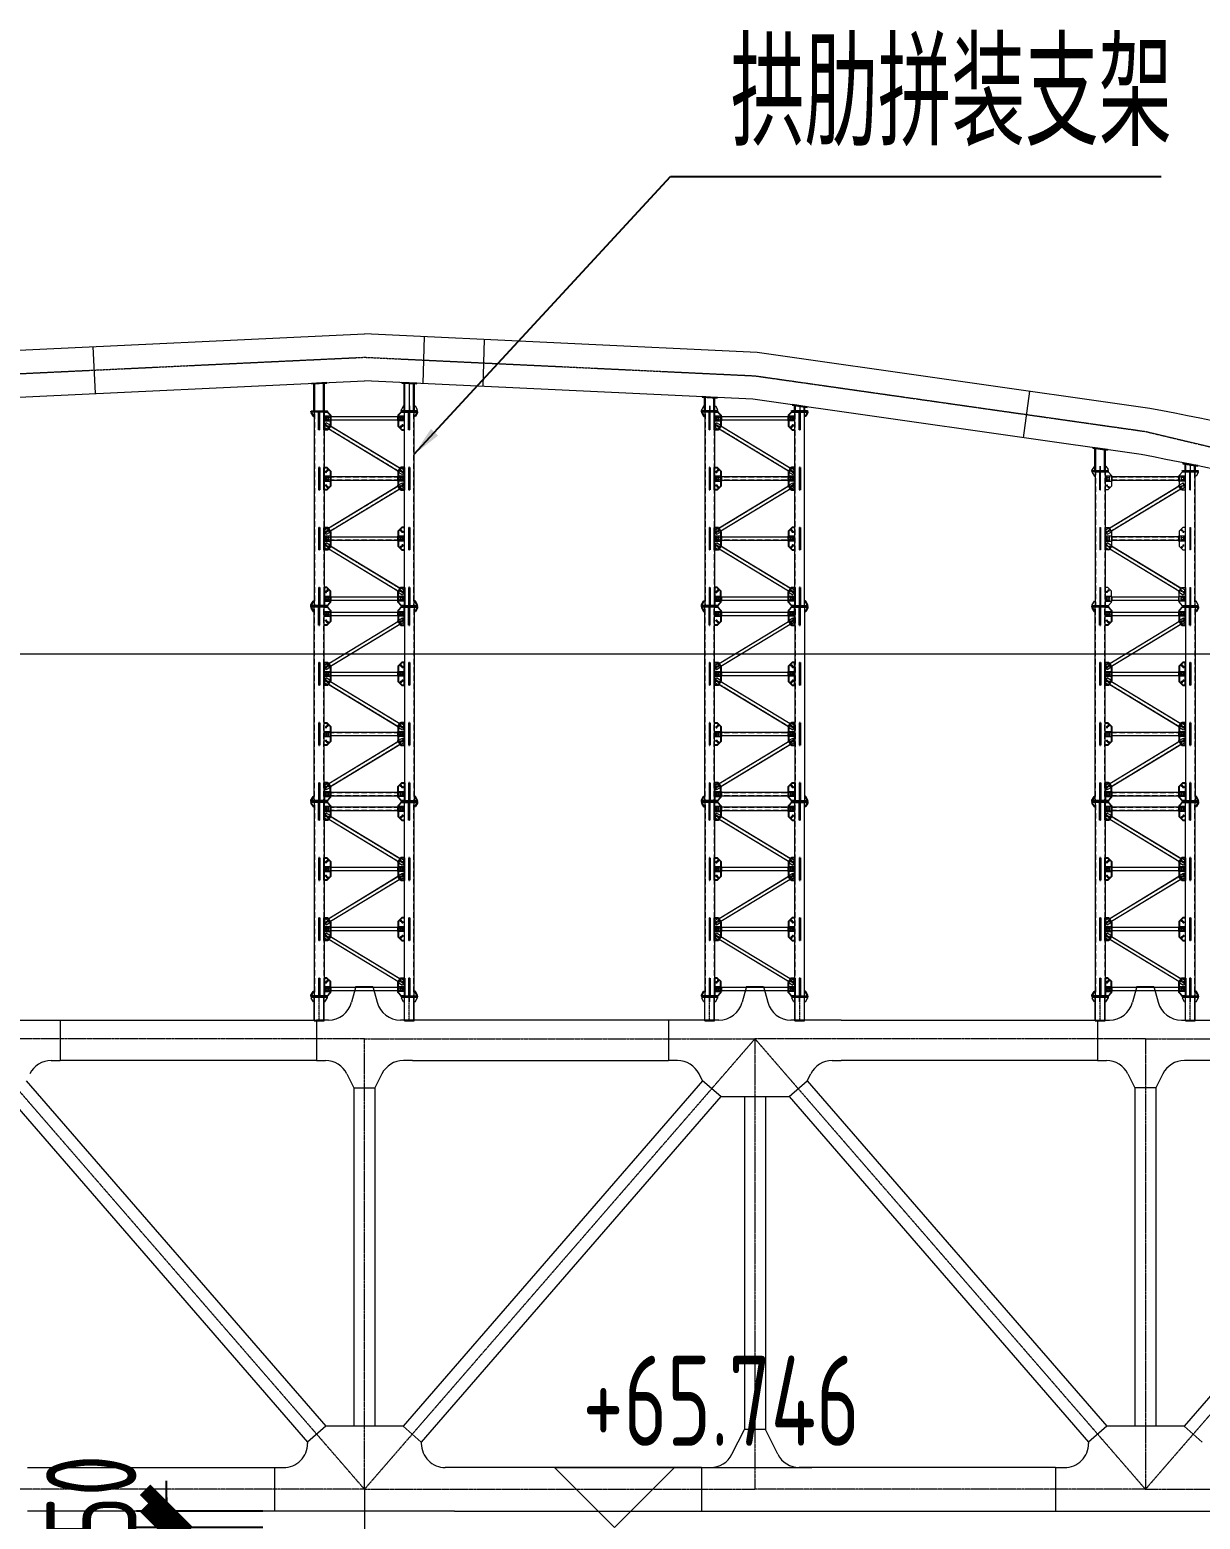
# Model space of a CAD drawing. Extents: x -2876908 to 633791, y -1383861 to 872234.
# Drawn here: x -1024961 to -985996, y 748897 to 798488 of the extents above; entities that cross this region are included whole.
import ezdxf
from ezdxf.enums import TextEntityAlignment as Align

# ---------------------------------------------------------------- set-up
doc = ezdxf.new("R2010")
doc.units = 0
doc.header["$LTSCALE"] = 5
doc.header["$MEASUREMENT"] = 0
for name, pattern in [('ACAD_ISO10W100', [18, 12, -3, 0, -3]), ('CENTER', [2, 1.25, -0.25, 0.25, -0.25]), ('DASHED', [0.75, 0.5, -0.25])]:
    doc.linetypes.add(name, pattern=pattern)
doc.layers.get('0').update_dxf_attribs({"linetype": 'CONTINUOUS', "lineweight": 25})
doc.layers.get('DEFPOINTS').update_dxf_attribs({"color": 35, "linetype": 'CONTINUOUS', "lineweight": 13})
for name, color, linetype, lineweight in [('2细实线', 5, 'CONTINUOUS', 18), ('3中心线', 6, 'CENTER', 18), ('5标注', 3, 'CONTINUOUS', 15), ('6文本', 7, 'CONTINUOUS', 15), ('7边界线', 8, 'CONTINUOUS', 15), ('DIM', 3, 'CONTINUOUS', 0), ('STGJ_BOLT_THIN', 9, 'CONTINUOUS', 0), ('STXT_XG_END_THIN', 2, 'CONTINUOUS', 0), ('STXT_XG_THIN', 2, 'CONTINUOUS', 0), ('STXT_XG_TNDSH', 6, 'DASHED', 0)]:
    doc.layers.add(name, color=color, linetype=linetype, lineweight=lineweight)
doc.layers.add('M_Prof', color=2, linetype='CONTINUOUS')
doc.layers.add('M_Profx', color=2, linetype='CONTINUOUS')
doc.styles.add('TSSD_Dimension', font='tssdeng.shx', dxfattribs={"width": 0.7, "bigfont": 'hztxt.shx'})
doc.styles.add('TSSD_NORM', font='tssdeng.shx', dxfattribs={"width": 0.7, "bigfont": 'hztxt.shx'})
doc.dimstyles.new('TSSD_100_100', dxfattribs={"dimtxt": 300, "dimasz": 100, "dimexe": 100, "dimexo": 250, "dimgap": 100, "dimtad": 1, "dimdec": 0, "dimzin": 0, "dimdsep": 46, "dimtxsty": 'TSSD_Dimension', "dimblk": 'ARCHTICK', "dimblk1": 'ARCHTICK', "dimblk2": 'ARCHTICK', "dimcen": 0, "dimdle": 100, "dimclrt": 7, "dimadec": 0, "dimazin": 0, "dimtfac": 1, "dimtdec": 0, "dimtix": 1, "dimtmove": 2, "dimatfit": 3, "dimfxl": 1, "dimtolj": 1, "dimtzin": 0, "dimarcsym": 0})

# ---------------------------------------------------------------- blocks, each defined once
blk = doc.blocks.new('f234w2')
at = {"layer": '3中心线'}
for p, q in [((-352296, 1526), (-339296, -13474)), ((-339296, 1526), (-352296, 1526)), ((-339296, -13474), (-339296, 1526)), ((-326296, 1526), (-339296, -13474)), ((-339296, 1526), (-326296, 1526)), ((-326296, 1526), (-313296, -13474)), ((-313296, 1526), (-326296, 1526)), ((-326296, 1526), (-326296, -13474)), ((-300296, 1526), (-313296, -13474)), ((-313296, 1526), (-300296, 1526)), ((-313296, 1526), (-313296, -13474)), ((-339296, -13474), (-352296, -13474)), ((-339296, -13474), (-326296, -13474)), ((-313296, -13474), (-326296, -13474)), ((-313296, -13474), (-300296, -13474))]:
    blk.add_line(p, q, dxfattribs=at)
at = {"layer": '7边界线'}
for p, q in [((-339581, 3265), (-339723, 2741)), ((-339581, 3265), (-339012, 3265)), ((-339012, 3265), (-338870, 2741)), ((-326581, 3265), (-326723, 2741)), ((-326581, 3265), (-326012, 3265)), ((-326012, 3265), (-325870, 2741)), ((-313581, 3265), (-313723, 2741)), ((-313581, 3265), (-313012, 3265)), ((-313012, 3265), (-312870, 2741)), ((-351098, 2150), (-349421, 2150)), ((-349421, 2150), (-349421, 800)), ((-349421, 2150), (-340893, 2150)), ((-340495, 2150), (-340893, 2150)), ((-340893, 2150), (-340893, 800)), ((-337700, 2150), (-338098, 2150)), ((-329172, 2150), (-337700, 2150)), ((-329172, 2150), (-329172, 800)), ((-327495, 2150), (-329172, 2150)), ((-323421, 2150), (-325098, 2150)), ((-323421, 2150), (-314893, 2150)), ((-314893, 2150), (-314495, 2150)), ((-314893, 2150), (-314893, 800)), ((-312098, 2150), (-311700, 2150)), ((-311700, 2150), (-303011, 2150)), ((-349721, 800), (-349421, 800)), ((-340893, 800), (-349421, 800)), ((-340893, 800), (-340593, 800)), ((-337700, 800), (-338000, 800)), ((-337700, 800), (-329172, 800)), ((-328872, 800), (-329172, 800)), ((-323721, 800), (-323421, 800)), ((-314893, 800), (-323421, 800)), ((-314893, 800), (-314593, 800)), ((-311700, 800), (-312000, 800)), ((-303011, 800), (-311700, 800)), ((-350553, 125), (-340585, -11376)), ((-339877, 358), (-339646, -104)), ((-338716, 358), (-338946, -104)), ((-328040, 125), (-338008, -11376)), ((-328040, 125), (-328156, 358)), ((-327435, -399), (-328040, 125)), ((-325158, -399), (-324553, 125)), ((-324553, 125), (-324437, 358)), ((-324553, 125), (-314585, -11376)), ((-313877, 358), (-313646, -104)), ((-312716, 358), (-312946, -104)), ((-301938, 242), (-312008, -11376)), ((-351158, -399), (-341190, -11900)), ((-339646, -100), (-339646, -11376)), ((-339646, -104), (-338946, -104)), ((-338946, -100), (-338946, -11376)), ((-327435, -399), (-337403, -11900)), ((-327435, -399), (-325158, -399)), ((-326646, -399), (-326646, -11481)), ((-325946, -399), (-325946, -11481)), ((-325158, -399), (-315190, -11900)), ((-313646, -104), (-313646, -11376)), ((-312946, -104), (-313646, -104)), ((-312946, -104), (-312946, -11376)), ((-340585, -11376), (-341190, -11900)), ((-338008, -11376), (-340585, -11376)), ((-338008, -11376), (-337403, -11900)), ((-314585, -11376), (-315190, -11900)), ((-312008, -11376), (-314585, -11376)), ((-312008, -11376), (-311403, -11900)), ((-341190, -11900), (-341190, -11950)), ((-337403, -11900), (-337403, -11950)), ((-327060, -12308), (-326646, -11481)), ((-325946, -11481), (-326646, -11481)), ((-325533, -12308), (-325946, -11481)), ((-315190, -11900), (-315190, -11950)), ((-350518, -12750), (-342290, -12750)), ((-342290, -12750), (-341990, -12750)), ((-342290, -12750), (-342290, -14198)), ((-336303, -12750), (-336603, -12750)), ((-328075, -12750), (-336303, -12750)), ((-328075, -12750), (-327775, -12750)), ((-328075, -12750), (-328075, -14198)), ((-324518, -12750), (-324818, -12750)), ((-316290, -12750), (-324518, -12750)), ((-316290, -12750), (-315990, -12750)), ((-316290, -12750), (-316290, -14198)), ((-336303, -14198), (-350518, -14198)), ((-336303, -14198), (-328075, -14198)), ((-328075, -14198), (-316290, -14198)), ((-316290, -14198), (-302075, -14198))]:
    blk.add_line(p, q, dxfattribs=at)
for centre, start, end in [((-340495, 2950), 270, 344.8249), ((-338098, 2950), 195.1751, 270), ((-327495, 2950), 270, 344.8249), ((-325098, 2950), 195.1751, 270), ((-314495, 2950), 270, 344.8249), ((-312098, 2950), 195.1751, 270), ((-349721, 0), 90, 153.4349), ((-340593, 0), 26.5651, 90), ((-338000, 0), 90, 153.4349), ((-328872, 0), 26.5651, 90), ((-323721, 0), 90, 153.4349), ((-314593, 0), 26.5651, 90), ((-312000, 0), 90, 153.4349), ((-341990, -11950), 269.9983, 0), ((-336603, -11950), 180, 270.0017), ((-327775, -11950), 270, 333.4349), ((-324818, -11950), 206.5651, 270), ((-315990, -11950), 269.9983, 0)]:
    blk.add_arc(centre, 800, start, end, dxfattribs=at)
blk = doc.blocks.new('立面图')
at = {"layer": '3中心线'}
blk.add_lwpolyline([(-439581, 934), (-430127, 5872), (-417127, 11428), (-404127, 15749), (-391127, 18835), (-378127, 20687), (-365127, 21305), (-352127, 20687), (-339127, 18835), (-326127, 15749), (-313127, 11428), (-300127, 5872), (-290673, 934)], dxfattribs=at)
at = {"layer": '7边界线', "ltscale": 0.1}
for p, q in [((-378200, 21467), (-365127, 22087)), ((-352054, 21467), (-365127, 22087)), ((-363174, 20429), (-363127, 21992)), ((-361176, 20334), (-361129, 21897)), ((-374163, 21658), (-374089, 20096)), ((-338980, 19604), (-352054, 21467)), ((-378052, 19908), (-365127, 20522)), ((-352201, 19908), (-365127, 20522)), ((-339273, 18066), (-352201, 19908)), ((-342981, 20174), (-343201, 18626))]:
    blk.add_line(p, q, dxfattribs=at)
for centre, radius, start, end in [((-368395, -133281), 155689, 69.08517, 79.10948), ((-368017, -131849), 152646, 69.04906, 79.14596)]:
    blk.add_arc(centre, radius, start, end, dxfattribs=at)
at = {"layer": '5标注'}
blk.add_blockref('f234w2', (-25830, -2913), dxfattribs=at)
blk = doc.blocks.new('孔')
blk.add_circle((22022, 20887), 13.3)
at = {"layer": 'STGJ_BOLT_THIN'}
for p, q in [((21992, 20887), (22052, 20887)), ((22022, 20917), (22022, 20857))]:
    blk.add_line(p, q, dxfattribs=at)
blk = doc.blocks.new('6.5M11')
at = {"color": 5}
for p, q in [((128499, 27955), (128499, 28558)), ((128519, 27955), (128519, 28558)), ((128519, 27955), (128499, 27955)), ((128499, 24701), (128499, 23955)), ((128499, 24701), (128519, 24701)), ((128519, 24701), (128519, 23955)), ((128519, 23955), (128499, 23955))]:
    blk.add_line(p, q, dxfattribs=at)
for p, q in [((128499, 28377), (128519, 28377)), ((128499, 28350), (128519, 28350)), ((128499, 28307), (128519, 28307)), ((128499, 28280), (128519, 28280)), ((128499, 28114), (128519, 28114)), ((128499, 28088), (128519, 28088)), ((128499, 28078), (128519, 28078)), ((128499, 28051), (128519, 28051)), ((128499, 26605), (128519, 26605)), ((128499, 26579), (128519, 26579)), ((128499, 26569), (128519, 26569)), ((128499, 26543), (128519, 26543)), ((128499, 26377), (128519, 26377)), ((128499, 26350), (128519, 26350)), ((128499, 26307), (128519, 26307)), ((128499, 26280), (128519, 26280)), ((128499, 26101), (128519, 26101)), ((128499, 26065), (128519, 26065)), ((128519, 24605), (128499, 24605)), ((128519, 24579), (128499, 24579)), ((128519, 24569), (128499, 24569)), ((128519, 24543), (128499, 24543)), ((128519, 24377), (128499, 24377)), ((128519, 24350), (128499, 24350)), ((128519, 24307), (128499, 24307)), ((128519, 24280), (128499, 24280)), ((128519, 24101), (128499, 24101)), ((128519, 24065), (128499, 24065)), ((128519, 22605), (128499, 22605)), ((128519, 22579), (128499, 22579)), ((128519, 22569), (128499, 22569)), ((128519, 22543), (128499, 22543)), ((128519, 22377), (128499, 22377)), ((128519, 22350), (128499, 22350)), ((128519, 22307), (128499, 22307)), ((128519, 22280), (128499, 22280))]:
    blk.add_line(p, q)
at = {"color": 241}
for p, q in [((128499, 26701), (128499, 25955)), ((128519, 26701), (128499, 26701)), ((128519, 26701), (128519, 25955)), ((128499, 25955), (128519, 25955)), ((128499, 22701), (128499, 22093)), ((128499, 22701), (128519, 22701)), ((128519, 22701), (128519, 22093))]:
    blk.add_line(p, q, dxfattribs=at)
at = {"color": 6}
for points in [[(128247, 28578), (128772, 28578), (128772, 28558), (128247, 28558)], [(128247, 22078), (128772, 22078), (128772, 22098), (128247, 22098)]]:
    blk.add_lwpolyline(points, close=True, dxfattribs=at)
for points in [[(128247, 28558), (128247, 28528), (128317, 28408), (128347, 28408)], [(128247, 28558), (128247, 28528), (128317, 28408), (128347, 28408)], [(128247, 22098), (128247, 22128), (128317, 22248), (128347, 22248)], [(128247, 22098), (128247, 22128), (128317, 22248), (128347, 22248)]]:
    blk.add_lwpolyline(points, dxfattribs=at)
at = {"color": 241}
for points in [[(128672, 28558), (128772, 28558), (128882, 28438), (128882, 28109), (128789, 27955), (128672, 27955), (128672, 28558)], [(128672, 24701), (128789, 24701), (128882, 24548), (128882, 24109), (128789, 23955), (128672, 23955), (128672, 24701)]]:
    blk.add_lwpolyline(points, dxfattribs=at)
at = {"color": 5}
for points in [[(128672, 26701), (128761, 26701), (128882, 26580), (128882, 26077), (128761, 25955), (128672, 25955), (128672, 26701)], [(128672, 22701), (128672, 22098), (128772, 22098), (128882, 22218), (128882, 22580), (128761, 22701), (128672, 22701)]]:
    blk.add_lwpolyline(points, dxfattribs=at)
at = {"layer": 'STXT_XG_END_THIN'}
for p, q in [((128347, 28558), (128672, 28558)), ((128347, 22098), (128672, 22098))]:
    blk.add_line(p, q, dxfattribs=at)
at = {"layer": 'STXT_XG_THIN', "color": 2}
for p, q in [((128347, 28558), (128347, 22098)), ((128672, 28558), (128672, 22098))]:
    blk.add_line(p, q, dxfattribs=at)
at = {"layer": 'STXT_XG_TNDSH', "color": 2}
for p, q in [((128355, 28558), (128355, 22098)), ((128664, 28558), (128664, 22098))]:
    blk.add_line(p, q, dxfattribs=at)
for p in [(106715, 7476), (106715, 7406), (106785, 7476), (106785, 7406), (106715, 7213), (106775, 7177), (106715, 5476), (106715, 5406), (106785, 5476), (106785, 5406), (106715, 5213), (106765, 5164), (106715, 3476), (106715, 3406), (106785, 3476), (106785, 3406), (106715, 3213), (106775, 3177)]:
    blk.add_blockref('孔', p)
at = {"xscale": -1, "rotation": 180}
for p in [(106715, 47443), (106715, 47251), (106715, 47181), (106765, 47493), (106785, 47251), (106785, 47181), (106715, 45443), (106775, 45480), (106715, 43443), (106715, 43251), (106715, 43181), (106765, 43493), (106785, 43251), (106785, 43181)]:
    blk.add_blockref('孔', p, dxfattribs=at)
blk = doc.blocks.new('6.5M222')
at = {"color": 241}
for p, q in [((130499, 27955), (130499, 28558)), ((130519, 27955), (130519, 28558)), ((130519, 27955), (130499, 27955)), ((130499, 24701), (130499, 23955)), ((130499, 24701), (130519, 24701)), ((130519, 24701), (130519, 23955)), ((130519, 23955), (130499, 23955))]:
    blk.add_line(p, q, dxfattribs=at)
for p, q in [((130499, 28377), (130519, 28377)), ((130499, 28350), (130519, 28350)), ((130499, 28307), (130519, 28307)), ((130499, 28280), (130519, 28280)), ((130499, 28114), (130519, 28114)), ((130499, 28088), (130519, 28088)), ((130499, 28078), (130519, 28078)), ((130499, 28051), (130519, 28051)), ((130499, 26605), (130519, 26605)), ((130499, 26579), (130519, 26579)), ((130499, 26569), (130519, 26569)), ((130499, 26543), (130519, 26543)), ((130499, 26377), (130519, 26377)), ((130499, 26350), (130519, 26350)), ((130499, 26307), (130519, 26307)), ((130499, 26280), (130519, 26280)), ((130499, 26101), (130519, 26101)), ((130499, 26065), (130519, 26065)), ((130519, 24605), (130499, 24605)), ((130519, 24579), (130499, 24579)), ((130519, 24569), (130499, 24569)), ((130519, 24543), (130499, 24543)), ((130519, 24377), (130499, 24377)), ((130519, 24350), (130499, 24350)), ((130519, 24307), (130499, 24307)), ((130519, 24280), (130499, 24280)), ((130519, 24101), (130499, 24101)), ((130519, 24065), (130499, 24065)), ((130499, 22605), (130519, 22605)), ((130499, 22579), (130519, 22579)), ((130499, 22569), (130519, 22569)), ((130499, 22543), (130519, 22543)), ((130499, 22377), (130519, 22377)), ((130499, 22350), (130519, 22350)), ((130499, 22307), (130519, 22307)), ((130499, 22280), (130519, 22280))]:
    blk.add_line(p, q)
at = {"color": 5}
for p, q in [((130499, 26701), (130499, 25955)), ((130519, 26701), (130499, 26701)), ((130519, 26701), (130519, 25955)), ((130499, 25955), (130519, 25955)), ((130499, 22701), (130499, 22098)), ((130519, 22701), (130499, 22701)), ((130519, 22701), (130519, 22098))]:
    blk.add_line(p, q, dxfattribs=at)
for points in [[(130347, 28558), (130247, 28558), (130137, 28438), (130137, 28077), (130258, 27955), (130347, 27955)], [(130347, 24701), (130258, 24701), (130137, 24580), (130137, 24077), (130258, 23955), (130347, 23955)]]:
    blk.add_lwpolyline(points, dxfattribs=at)
at = {"color": 6}
for points in [[(130772, 28578), (130247, 28578), (130247, 28558), (130772, 28558)], [(130772, 22078), (130247, 22078), (130247, 22098), (130772, 22098)]]:
    blk.add_lwpolyline(points, close=True, dxfattribs=at)
for points in [[(130772, 28558), (130772, 28528), (130702, 28408), (130672, 28408)], [(130772, 28558), (130772, 28528), (130702, 28408), (130672, 28408)], [(130772, 22098), (130772, 22128), (130702, 22248), (130672, 22248)], [(130772, 22098), (130772, 22128), (130702, 22248), (130672, 22248)]]:
    blk.add_lwpolyline(points, dxfattribs=at)
at = {"color": 241}
for points in [[(130347, 26701), (130230, 26701), (130137, 26548), (130137, 26109), (130230, 25955), (130347, 25955), (130347, 26701)], [(130347, 22701), (130347, 22098), (130247, 22098), (130137, 22218), (130137, 22548), (130230, 22701), (130347, 22701)]]:
    blk.add_lwpolyline(points, dxfattribs=at)
at = {"layer": 'STXT_XG_END_THIN'}
for p, q in [((130672, 28558), (130347, 28558)), ((130672, 22098), (130347, 22098))]:
    blk.add_line(p, q, dxfattribs=at)
at = {"layer": 'STXT_XG_THIN', "color": 2}
for p, q in [((130347, 22098), (130347, 28558)), ((130672, 22098), (130672, 28558))]:
    blk.add_line(p, q, dxfattribs=at)
at = {"layer": 'STXT_XG_TNDSH', "color": 2}
for p, q in [((130355, 22098), (130355, 28558)), ((130664, 22098), (130664, 28558))]:
    blk.add_line(p, q, dxfattribs=at)
at = {"xscale": -1}
for p in [(152234, 7476), (152234, 7406), (152304, 7476), (152304, 7406), (152254, 7164), (152304, 7213), (152234, 5476), (152234, 5406), (152304, 5476), (152304, 5406), (152244, 5177), (152304, 5213), (152234, 3476), (152234, 3406), (152304, 3476), (152304, 3406), (152254, 3164), (152304, 3213)]:
    blk.add_blockref('孔', p, dxfattribs=at)
at = {"rotation": 180}
for p in [(152244, 47480), (152304, 47443), (152254, 45493), (152304, 45443), (152234, 43251), (152234, 43181), (152244, 43480), (152304, 43443), (152304, 43251), (152304, 43181)]:
    blk.add_blockref('孔', p, dxfattribs=at)
blk = doc.blocks.new('sahdlfhaskfhkjs')
at = {"layer": 'STXT_XG_END_THIN', "color": 3}
for p, q in [((11556664, 547825), (11556664, 547665)), ((11556664, 547665), (11556874, 547665)), ((11559299, 547665), (11559299, 547825)), ((11556664, 545825), (11556664, 545665)), ((11556664, 545665), (11556874, 545665)), ((11559299, 545665), (11559299, 545825)), ((11556664, 543825), (11556664, 543665)), ((11556664, 543665), (11556874, 543665)), ((11559299, 543665), (11559299, 543825)), ((11556664, 541825), (11556664, 541665)), ((11556664, 541665), (11556874, 541665)), ((11559299, 541665), (11559299, 541825))]:
    blk.add_line(p, q, dxfattribs=at)
at = {"layer": 'STXT_XG_THIN', "color": 3}
for p, q in [((11556874, 547825), (11556664, 547825)), ((11556864, 547825), (11556864, 547665)), ((11556874, 547825), (11556874, 547665)), ((11559089, 547802), (11556874, 547802)), ((11559089, 547688), (11556874, 547688)), ((11559089, 547825), (11559089, 547665)), ((11559299, 547825), (11559089, 547825)), ((11559299, 547665), (11559089, 547665)), ((11559099, 547825), (11559099, 547665)), ((11556874, 545825), (11556664, 545825)), ((11556864, 545825), (11556864, 545665)), ((11556874, 545825), (11556874, 545665)), ((11559089, 545802), (11556874, 545802)), ((11559089, 545688), (11556874, 545688)), ((11559089, 545825), (11559089, 545665)), ((11559299, 545825), (11559089, 545825)), ((11559299, 545665), (11559089, 545665)), ((11559099, 545825), (11559099, 545665)), ((11556874, 543825), (11556664, 543825)), ((11556864, 543825), (11556864, 543665)), ((11556874, 543825), (11556874, 543665)), ((11559089, 543802), (11556874, 543802)), ((11559089, 543688), (11556874, 543688)), ((11559089, 543825), (11559089, 543665)), ((11559299, 543825), (11559089, 543825)), ((11559299, 543665), (11559089, 543665)), ((11559099, 543825), (11559099, 543665)), ((11556874, 541825), (11556664, 541825)), ((11556864, 541825), (11556864, 541665)), ((11556874, 541825), (11556874, 541665)), ((11559089, 541802), (11556874, 541802)), ((11559089, 541688), (11556874, 541688)), ((11559089, 541825), (11559089, 541665)), ((11559299, 541825), (11559089, 541825)), ((11559299, 541665), (11559089, 541665)), ((11559099, 541825), (11559099, 541665))]:
    blk.add_line(p, q, dxfattribs=at)
at = {"layer": 'STXT_XG_THIN', "color": 241}
for p, q in [((11556664, 547530), (11556712, 547609)), ((11556664, 547530), (11556664, 547451)), ((11556870, 547513), (11556712, 547609)), ((11556862, 547519), (11556779, 547382)), ((11556870, 547513), (11556787, 547377)), ((11556664, 547451), (11556787, 547377)), ((11559105, 545997), (11556799, 547396)), ((11559164, 546094), (11556858, 547494)), ((11559176, 546114), (11559093, 545977)), ((11559184, 546108), (11559101, 545972)), ((11559299, 546039), (11559176, 546114)), ((11559299, 545960), (11559299, 546039)), ((11559093, 545977), (11559251, 545881)), ((11559093, 545513), (11559251, 545609)), ((11559176, 545377), (11559093, 545513)), ((11559184, 545382), (11559101, 545519)), ((11559299, 545960), (11559251, 545881)), ((11559299, 545530), (11559251, 545609)), ((11559299, 545530), (11559299, 545451)), ((11559105, 545494), (11556799, 544094)), ((11559164, 545396), (11556858, 543997)), ((11559299, 545451), (11559176, 545377)), ((11556664, 544039), (11556787, 544114)), ((11556664, 543960), (11556664, 544039)), ((11556862, 543972), (11556779, 544108)), ((11556870, 543977), (11556787, 544114)), ((11556664, 543960), (11556712, 543881)), ((11556664, 543530), (11556712, 543609)), ((11556664, 543530), (11556664, 543451)), ((11556870, 543977), (11556712, 543881)), ((11556870, 543513), (11556712, 543609)), ((11556664, 543451), (11556787, 543377)), ((11556862, 543519), (11556779, 543382)), ((11556870, 543513), (11556787, 543377)), ((11559105, 541997), (11556799, 543396)), ((11559164, 542094), (11556858, 543494)), ((11559176, 542114), (11559093, 541977)), ((11559184, 542108), (11559101, 541972)), ((11559299, 542039), (11559176, 542114)), ((11559093, 541977), (11559251, 541881)), ((11559299, 541960), (11559251, 541881)), ((11559299, 541960), (11559299, 542039))]:
    blk.add_line(p, q, dxfattribs=at)
at = {"layer": 'STXT_XG_TNDSH', "color": 3}
for p, q in [((11559089, 547798), (11556874, 547798)), ((11559089, 547692), (11556874, 547692)), ((11559089, 545798), (11556874, 545798)), ((11559089, 545692), (11556874, 545692)), ((11559089, 543798), (11556874, 543798)), ((11559089, 543692), (11556874, 543692)), ((11559089, 541798), (11556874, 541798)), ((11559089, 541692), (11556874, 541692))]:
    blk.add_line(p, q, dxfattribs=at)
at = {"layer": 'STXT_XG_TNDSH', "color": 241}
for p, q in [((11559107, 546000), (11556801, 547400)), ((11559162, 546091), (11556856, 547490)), ((11559107, 545490), (11556801, 544091)), ((11559162, 545400), (11556856, 544000)), ((11559107, 542000), (11556801, 543400)), ((11559162, 542091), (11556856, 543490))]:
    blk.add_line(p, q, dxfattribs=at)
for name, p in [('6.5M11', (11427972, 519417)), ('6.5M222', (11428972, 519417))]:
    blk.add_blockref(name, p)
blk = doc.blocks.new('hslhfkdjsdkjf')
at = {"color": 6}
for p, q in [((10440927, 1364081), (10440927, 1364061)), ((10441452, 1364081), (10441452, 1364061))]:
    blk.add_line(p, q, dxfattribs=at)
blk.add_line((10441026, 1363281), (10441352, 1363281))
at = {"layer": 'DIM', "color": 6}
for p, q in [((10440927, 1364081), (10441452, 1364081)), ((10440927, 1364061), (10441452, 1364061)), ((10440927, 1364061), (10440927, 1364030)), ((10440997, 1363910), (10440927, 1364030)), ((10440997, 1363910), (10441026, 1363910)), ((10441184, 1363910), (10441184, 1364061)), ((10441184, 1363910), (10441194, 1363910)), ((10441194, 1363910), (10441194, 1364061)), ((10441382, 1363910), (10441352, 1363910)), ((10441382, 1363910), (10441452, 1364030)), ((10441452, 1364061), (10441452, 1364030))]:
    blk.add_line(p, q, dxfattribs=at)
at = {"layer": 'DIM', "color": 2}
for p, q in [((10441026, 1363281), (10441026, 1364061)), ((10441034, 1363281), (10441034, 1364061)), ((10441344, 1363281), (10441344, 1364061)), ((10441352, 1363281), (10441352, 1364061))]:
    blk.add_line(p, q, dxfattribs=at)
at = {"layer": 'DIM', "color": 1, "linetype": 'ACAD_ISO10W100', "ltscale": 0.02}
blk.add_line((10441189, 1363281), (10441189, 1364081), dxfattribs=at)
blk = doc.blocks.new('flhdasdhfksfdjl')
at = {"color": 241}
for p, q in [((11534671, 549419), (11534671, 550022)), ((11534691, 549419), (11534691, 550022)), ((11534671, 549419), (11534691, 549419)), ((11537671, 548165), (11537671, 547419)), ((11537671, 548165), (11537691, 548165)), ((11537691, 548165), (11537691, 547419)), ((11537691, 547419), (11537671, 547419)), ((11534671, 546165), (11534671, 545562)), ((11534671, 546165), (11534691, 546165)), ((11534691, 546165), (11534691, 545562))]:
    blk.add_line(p, q, dxfattribs=at)
at = {"color": 5}
for p, q in [((11537671, 549419), (11537671, 550022)), ((11537691, 549419), (11537691, 550022)), ((11537671, 549419), (11537691, 549419)), ((11534671, 548165), (11534671, 547419)), ((11534671, 548165), (11534691, 548165)), ((11534691, 548165), (11534691, 547419)), ((11534691, 547419), (11534671, 547419)), ((11537671, 546165), (11537671, 545562)), ((11537671, 546165), (11537691, 546165)), ((11537691, 546165), (11537691, 545562))]:
    blk.add_line(p, q, dxfattribs=at)
for p, q in [((11534691, 549840), (11534671, 549840)), ((11534691, 549813), (11534671, 549813)), ((11534691, 549770), (11534671, 549770)), ((11534691, 549743), (11534671, 549743)), ((11534691, 549578), (11534671, 549578)), ((11534691, 549551), (11534671, 549551)), ((11534691, 549541), (11534671, 549541)), ((11534691, 549515), (11534671, 549515)), ((11537691, 549840), (11537671, 549840)), ((11537691, 549813), (11537671, 549813)), ((11537691, 549770), (11537671, 549770)), ((11537691, 549743), (11537671, 549743)), ((11537691, 549578), (11537671, 549578)), ((11537691, 549551), (11537671, 549551)), ((11537691, 549541), (11537671, 549541)), ((11537691, 549515), (11537671, 549515)), ((11534691, 548069), (11534671, 548069)), ((11534691, 548042), (11534671, 548042)), ((11534691, 548033), (11534671, 548033)), ((11534691, 548006), (11534671, 548006)), ((11537691, 548069), (11537671, 548069)), ((11537691, 548042), (11537671, 548042)), ((11537691, 548033), (11537671, 548033)), ((11537691, 548006), (11537671, 548006)), ((11534691, 547840), (11534671, 547840)), ((11534691, 547813), (11534671, 547813)), ((11534691, 547770), (11534671, 547770)), ((11534691, 547743), (11534671, 547743)), ((11534691, 547564), (11534671, 547564)), ((11534691, 547528), (11534671, 547528)), ((11537691, 547840), (11537671, 547840)), ((11537691, 547813), (11537671, 547813)), ((11537691, 547770), (11537671, 547770)), ((11537691, 547743), (11537671, 547743)), ((11537691, 547564), (11537671, 547564)), ((11537691, 547528), (11537671, 547528)), ((11534691, 546069), (11534671, 546069)), ((11534691, 546042), (11534671, 546042)), ((11534691, 546033), (11534671, 546033)), ((11537691, 546069), (11537671, 546069)), ((11537691, 546042), (11537671, 546042)), ((11537691, 546033), (11537671, 546033)), ((11534691, 546006), (11534671, 546006)), ((11534691, 545840), (11534671, 545840)), ((11534691, 545813), (11534671, 545813)), ((11534691, 545770), (11534671, 545770)), ((11534691, 545743), (11534671, 545743)), ((11537691, 546006), (11537671, 546006)), ((11537691, 545840), (11537671, 545840)), ((11537691, 545813), (11537671, 545813)), ((11537691, 545770), (11537671, 545770)), ((11537691, 545743), (11537671, 545743))]:
    blk.add_line(p, q)
at = {"color": 6}
for points in [[(11534418, 550042), (11534943, 550042), (11534943, 550022), (11534418, 550022)], [(11537943, 550042), (11537418, 550042), (11537418, 550022), (11537943, 550022)], [(11534418, 545542), (11534943, 545542), (11534943, 545562), (11534418, 545562)], [(11537943, 545542), (11537418, 545542), (11537418, 545562), (11537943, 545562)]]:
    blk.add_lwpolyline(points, close=True, dxfattribs=at)
for points in [[(11534418, 550022), (11534418, 549992), (11534488, 549872), (11534518, 549872)], [(11534418, 550022), (11534418, 549992), (11534488, 549872), (11534518, 549872)], [(11537943, 550022), (11537943, 549992), (11537873, 549872), (11537843, 549872)], [(11537943, 550022), (11537943, 549992), (11537873, 549872), (11537843, 549872)], [(11534418, 545562), (11534418, 545592), (11534488, 545712), (11534518, 545712)], [(11534418, 545562), (11534418, 545592), (11534488, 545712), (11534518, 545712)], [(11537943, 545562), (11537943, 545592), (11537873, 545712), (11537843, 545712)], [(11537943, 545562), (11537943, 545592), (11537873, 545712), (11537843, 545712)]]:
    blk.add_lwpolyline(points, dxfattribs=at)
at = {"color": 5}
for points in [[(11534843, 550022), (11534943, 550022), (11535054, 549902), (11535054, 549540), (11534932, 549419), (11534843, 549419)], [(11537518, 548165), (11537429, 548165), (11537308, 548043), (11537308, 547540), (11537429, 547419), (11537518, 547419)], [(11534843, 546165), (11534843, 545562), (11534943, 545562), (11535054, 545682), (11535054, 546043), (11534932, 546165), (11534843, 546165)]]:
    blk.add_lwpolyline(points, dxfattribs=at)
at = {"color": 241}
for points in [[(11537518, 550022), (11537418, 550022), (11537308, 549897), (11537308, 549572), (11537401, 549419), (11537518, 549419), (11537518, 550022)], [(11534843, 548165), (11534960, 548165), (11535054, 548011), (11535054, 547572), (11534960, 547419), (11534843, 547419), (11534843, 548165)], [(11537518, 546165), (11537518, 545562), (11537418, 545562), (11537308, 545687), (11537308, 546011), (11537401, 546165), (11537518, 546165)]]:
    blk.add_lwpolyline(points, dxfattribs=at)
at = {"layer": 'DIM'}
for p, q in [((11537518, 546210), (11537518, 546547)), ((11534843, 545997), (11534843, 546449))]:
    blk.add_line(p, q, dxfattribs=at)
at = {"layer": 'STXT_XG_END_THIN'}
for p, q in [((11534518, 550022), (11534843, 550022)), ((11537843, 550022), (11537518, 550022)), ((11534518, 545562), (11534843, 545562)), ((11537843, 545562), (11537518, 545562))]:
    blk.add_line(p, q, dxfattribs=at)
at = {"layer": 'STXT_XG_END_THIN', "color": 3}
for p, q in [((11534863, 549872), (11534863, 549712)), ((11534863, 549712), (11535074, 549712)), ((11537498, 549712), (11537498, 549872)), ((11534863, 547872), (11534863, 547712)), ((11534863, 547712), (11535074, 547712)), ((11537498, 547712), (11537498, 547872)), ((11534863, 545872), (11534863, 545712)), ((11534863, 545712), (11535074, 545712)), ((11537498, 545712), (11537498, 545872))]:
    blk.add_line(p, q, dxfattribs=at)
at = {"layer": 'STXT_XG_THIN', "color": 2}
for p, q in [((11534518, 550022), (11534518, 545562)), ((11534843, 550022), (11534843, 545562)), ((11537518, 545562), (11537518, 550022)), ((11537843, 545562), (11537843, 550022))]:
    blk.add_line(p, q, dxfattribs=at)
at = {"layer": 'STXT_XG_THIN', "color": 3}
for p, q in [((11535074, 549872), (11534863, 549872)), ((11535064, 549872), (11535064, 549712)), ((11535074, 549872), (11535074, 549712)), ((11537288, 549849), (11535074, 549849)), ((11537288, 549735), (11535074, 549735)), ((11537288, 549872), (11537288, 549712)), ((11537498, 549872), (11537288, 549872)), ((11537498, 549712), (11537288, 549712)), ((11537298, 549872), (11537298, 549712)), ((11535074, 547872), (11534863, 547872)), ((11535064, 547872), (11535064, 547712)), ((11535074, 547872), (11535074, 547712)), ((11537288, 547849), (11535074, 547849)), ((11537288, 547735), (11535074, 547735)), ((11537288, 547872), (11537288, 547712)), ((11537498, 547872), (11537288, 547872)), ((11537498, 547712), (11537288, 547712)), ((11537298, 547872), (11537298, 547712)), ((11535074, 545872), (11534863, 545872)), ((11535064, 545872), (11535064, 545712)), ((11535074, 545872), (11535074, 545712)), ((11537288, 545849), (11535074, 545849)), ((11537288, 545735), (11535074, 545735)), ((11537288, 545872), (11537288, 545712)), ((11537498, 545872), (11537288, 545872)), ((11537498, 545712), (11537288, 545712)), ((11537298, 545872), (11537298, 545712))]:
    blk.add_line(p, q, dxfattribs=at)
at = {"layer": 'STXT_XG_THIN', "color": 241}
for p, q in [((11537304, 549540), (11534998, 548141)), ((11537292, 549560), (11537450, 549656)), ((11537375, 549423), (11537292, 549560)), ((11537383, 549428), (11537300, 549565)), ((11537498, 549498), (11537375, 549423)), ((11537498, 549577), (11537450, 549656)), ((11537498, 549577), (11537498, 549498)), ((11537363, 549443), (11535057, 548043)), ((11534863, 548085), (11534986, 548160)), ((11534863, 548007), (11534863, 548085)), ((11534863, 548007), (11534911, 547927)), ((11535069, 548023), (11534911, 547927)), ((11535061, 548018), (11534978, 548155)), ((11535069, 548023), (11534986, 548160)), ((11534863, 547577), (11534911, 547656)), ((11534863, 547577), (11534863, 547498)), ((11534863, 547498), (11534986, 547423)), ((11535069, 547560), (11534911, 547656)), ((11535061, 547565), (11534978, 547428)), ((11535069, 547560), (11534986, 547423)), ((11537363, 546141), (11535057, 547540)), ((11537304, 546043), (11534998, 547443)), ((11537375, 546160), (11537292, 546023)), ((11537292, 546023), (11537450, 545927)), ((11537383, 546155), (11537300, 546018)), ((11537498, 546085), (11537375, 546160)), ((11537498, 546007), (11537498, 546085)), ((11537498, 546007), (11537450, 545927))]:
    blk.add_line(p, q, dxfattribs=at)
at = {"layer": 'STXT_XG_TNDSH', "color": 2}
for p, q in [((11534526, 550022), (11534526, 545562)), ((11534835, 550022), (11534835, 545562)), ((11537526, 545562), (11537526, 550022)), ((11537835, 545562), (11537835, 550022))]:
    blk.add_line(p, q, dxfattribs=at)
at = {"layer": 'STXT_XG_TNDSH', "color": 241}
for p, q in [((11537306, 549537), (11535000, 548137)), ((11537361, 549446), (11535055, 548047)), ((11537361, 546137), (11535055, 547537)), ((11537306, 546047), (11535000, 547446))]:
    blk.add_line(p, q, dxfattribs=at)
at = {"layer": 'STXT_XG_TNDSH', "color": 3}
for p, q in [((11537288, 549845), (11535074, 549845)), ((11537288, 549739), (11535074, 549739)), ((11537288, 547845), (11535074, 547845)), ((11537288, 547739), (11535074, 547739)), ((11537288, 545845), (11535074, 545845)), ((11537288, 545739), (11535074, 545739))]:
    blk.add_line(p, q, dxfattribs=at)
for p in [(11512886, 528939), (11512886, 528869), (11512886, 528677), (11512936, 528627), (11512956, 528939), (11512956, 528869), (11512886, 526939), (11512886, 526869), (11512886, 526677), (11512946, 526640), (11512956, 526939), (11512956, 526869)]:
    blk.add_blockref('孔', p)
at = {"xscale": -1}
for p in [(11559405, 528939), (11559405, 528869), (11559415, 528640), (11559475, 528939), (11559475, 528869), (11559475, 528677), (11559405, 526939), (11559405, 526869), (11559425, 526627), (11559475, 526939), (11559475, 526869), (11559475, 526677)]:
    blk.add_blockref('孔', p, dxfattribs=at)
at = {"xscale": -1, "rotation": 180}
for p in [(11512886, 568907), (11512946, 568943), (11512886, 566907), (11512936, 566956), (11512886, 566714), (11512886, 566644), (11512956, 566714), (11512956, 566644)]:
    blk.add_blockref('孔', p, dxfattribs=at)
at = {"rotation": 180}
for p in [(11559425, 568956), (11559475, 568907), (11559415, 566943), (11559475, 566907), (11559405, 566714), (11559405, 566644), (11559475, 566714), (11559475, 566644)]:
    blk.add_blockref('孔', p, dxfattribs=at)
blk = doc.blocks.new('_ArchTick')
at = {"color": 0, "linetype": 'ByBlock', "const_width": 0.5}
blk.add_lwpolyline([(-0.707, -0.707), (0.707, 0.707)], dxfattribs=at)
blk = doc.blocks.new('tisheng')
at = {"layer": '2细实线'}
blk.add_line((-104016, -24063), (-16, -24063), dxfattribs=at)
blk = doc.blocks.new('*D1760')
at = {"layer": 'DEFPOINTS', "color": 0, "transparency": 16777216}
for p in [(-1014708, 749169), (-1020414, 748619), (-1014708, 748619)]:
    blk.add_point(p, dxfattribs=at)
at = {"layer": 'DIM', "color": 0, "lineweight": -2, "transparency": 16777216}
for p, q in [((-1020414, 749169), (-1020414, 750169)), ((-1020414, 749169), (-1020414, 748619)), ((-1017208, 748619), (-1021414, 748619)), ((-1020414, 748619), (-1020414, 747619))]:
    blk.add_line(p, q, dxfattribs=at)
at = {"layer": 'DIM', "color": 0, "linetype": 'ByBlock', "lineweight": -2, "transparency": 16777216}
blk.add_line((-1017208, 749169), (-1021414, 749169), dxfattribs=at)
at = {"layer": 'DIM', "color": 0, "lineweight": -2, "transparency": 16777216, "xscale": 1000, "yscale": 1000, "zscale": 1000}
for p, rotation in [((-1020414, 749169), 270), ((-1020414, 748619), 90)]:
    blk.add_blockref('_ArchTick', p, dxfattribs=dict(at, rotation=rotation))
at = {"layer": 'DIM', "color": 7, "transparency": 16777216, "insert": (-1022914, 748894), "char_height": 3000, "attachment_point": 5, "rotation": 90, "style": 'TSSD_Dimension'}
blk.add_mtext('\\A1;550', dxfattribs=at)
blk = doc.blocks.new('*D1761')
at = {"layer": 'DEFPOINTS', "color": 0, "transparency": 16777216}
for p in [(-1017308, 748619), (-1020414, 729119), (-1017108, 729119)]:
    blk.add_point(p, dxfattribs=at)
at = {"layer": 'DIM', "color": 0, "lineweight": -2, "transparency": 16777216}
for p, q in [((-1020414, 749619), (-1020414, 728119)), ((-1019608, 729119), (-1021414, 729119))]:
    blk.add_line(p, q, dxfattribs=at)
at = {"layer": 'DIM', "color": 0, "linetype": 'ByBlock', "lineweight": -2, "transparency": 16777216}
blk.add_line((-1019808, 748619), (-1021414, 748619), dxfattribs=at)
at = {"layer": 'DIM', "color": 0, "lineweight": -2, "transparency": 16777216, "xscale": 1000, "yscale": 1000, "zscale": 1000}
for p, rotation in [((-1020414, 748619), 90), ((-1020414, 729119), 270)]:
    blk.add_blockref('_ArchTick', p, dxfattribs=dict(at, rotation=rotation))
at = {"layer": 'DIM', "color": 7, "transparency": 16777216, "insert": (-1022914, 738869), "char_height": 3000, "attachment_point": 5, "rotation": 90, "style": 'TSSD_Dimension'}
blk.add_mtext('\\A1;19500', dxfattribs=at)

msp = doc.modelspace()

# ---------------------------------------------------------------- linework, layer by layer
for p, q in [((-1012590.038, 785793.227), (-1012590.038, 785813.227)), ((-1012065.038, 785793.227), (-1012065.038, 785813.227)), ((-1002590.038, 785793.227), (-1002590.038, 785813.227)), ((-1002065.038, 785793.227), (-1002065.038, 785813.227)), ((-999590.038, 785793.227), (-999590.038, 785813.227)), ((-999065.038, 785793.227), (-999065.038, 785813.227)), ((-989590.037, 783793.227), (-989590.037, 783813.227)), ((-989065.037, 783793.227), (-989065.037, 783813.227)), ((-986590.037, 783793.227), (-986590.037, 783813.227)), ((-986065.037, 783793.227), (-986065.037, 783813.227))]:
    msp.add_line(p, q)
at = {"layer": '3中心线', "ltscale": 500}
msp.add_line((-1013821.088, 749893.228), (-1013821.088, 655380.121), dxfattribs=at)
at = {"layer": '7边界线'}
for p, q in [((-1002519.538, 785963.227), (-1002490.138, 785963.227)), ((-1002164.937, 785963.227), (-1002135.538, 785963.227)), ((-989519.537, 783963.227), (-989490.137, 783963.227)), ((-989164.937, 783963.227), (-989135.537, 783963.227))]:
    msp.add_line(p, q, dxfattribs=at)
for points in [[(-1015576.306, 786695.667), (-1015076.68, 786721.781), (-1015077.725, 786741.766), (-1015577.351, 786715.652)], [(-1012578.371, 786725.822), (-1012078.664, 786701.317), (-1012077.684, 786721.306), (-1012577.391, 786745.811)], [(-1002576.052, 786253.846), (-1002076.934, 786219.359), (-1002075.555, 786239.324), (-1002574.672, 786273.811)], [(-999577.933, 785990.077), (-999082.987, 785917.026), (-999080.065, 785936.824), (-999575.011, 786009.875)], [(-989575.583, 784563.433), (-989080.302, 784492.691), (-989077.472, 784512.502), (-989572.754, 784583.244)], [(-986577.932, 784036.942), (-986082.986, 783963.891), (-986080.064, 783983.689), (-986575.01, 784056.74)]]:
    msp.add_lwpolyline(points, close=True, dxfattribs=at)
at = {"layer": 'DIM'}
for p, q in [((-1012327.538, 786733.558), (-1012327.538, 785813.227)), ((-1012519.538, 785963.227), (-1012590.038, 785843.227)), ((-1012590.038, 785813.227), (-1012590.038, 785843.227)), ((-1012590.038, 785813.227), (-1012065.038, 785813.227)), ((-1012590.038, 785793.227), (-1012065.038, 785793.227)), ((-1012519.538, 785963.227), (-1012490.038, 785963.227)), ((-1012332.538, 785963.227), (-1012322.538, 785963.227)), ((-1012332.538, 785963.227), (-1012332.538, 785813.227)), ((-1012322.538, 785963.227), (-1012322.538, 785813.227)), ((-1012135.538, 785963.227), (-1012165.038, 785963.227)), ((-1012135.538, 785963.227), (-1012065.038, 785843.227)), ((-1012065.038, 785813.227), (-1012065.038, 785843.227)), ((-1002519.538, 785963.227), (-1002590.038, 785843.227)), ((-1002590.038, 785813.227), (-1002590.038, 785843.227)), ((-1002590.038, 785813.227), (-1002065.038, 785813.227)), ((-1002590.038, 785793.227), (-1002065.038, 785793.227)), ((-1002332.538, 785963.227), (-1002332.538, 785813.227)), ((-1002322.538, 785963.227), (-1002322.538, 785813.227)), ((-1002135.538, 785963.227), (-1002065.038, 785843.227)), ((-1002065.038, 785813.227), (-1002065.038, 785843.227)), ((-999590.038, 785813.227), (-999065.038, 785813.227)), ((-999590.038, 785793.227), (-999065.038, 785793.227)), ((-999327.538, 785973.35), (-999327.538, 785813.227)), ((-989519.537, 783963.227), (-989590.037, 783843.227)), ((-989590.037, 783813.227), (-989590.037, 783843.227)), ((-989590.037, 783813.227), (-989065.037, 783813.227)), ((-989590.037, 783793.227), (-989065.037, 783793.227)), ((-989332.537, 783963.227), (-989332.537, 783813.227)), ((-989322.537, 783963.227), (-989322.537, 783813.227)), ((-989135.537, 783963.227), (-989065.037, 783843.227)), ((-989065.037, 783813.227), (-989065.037, 783843.227)), ((-986590.037, 783813.227), (-986065.037, 783813.227)), ((-986590.037, 783793.227), (-986065.037, 783793.227)), ((-986327.537, 784020.215), (-986327.537, 783813.227))]:
    msp.add_line(p, q, dxfattribs=at)
at = {"layer": 'DIM', "flags": 128}
msp.add_lwpolyline([(-1003494.999, 750619.228), (-1005494.999, 748619.228), (-1007494.999, 750619.228), (-998929.196, 750619.228)], dxfattribs=at)
at = {"layer": 'M_Prof'}
for p, q in [((-1015490.138, 785793.227), (-1015490.138, 786700.171)), ((-1015164.937, 785793.227), (-1015164.937, 786717.168)), ((-1012490.138, 785813.227), (-1012490.138, 786721.495)), ((-1012164.937, 785813.227), (-1012164.937, 786705.548)), ((-1002490.138, 785793.227), (-1002490.138, 786247.91)), ((-1002164.937, 785793.227), (-1002164.937, 786225.44)), ((-999490.138, 785813.227), (-999490.138, 785977.119)), ((-999164.937, 785813.227), (-999164.937, 785929.122)), ((-989490.137, 783793.227), (-989490.137, 784551.228)), ((-989164.937, 783793.227), (-989164.937, 784504.779)), ((-986490.137, 783813.227), (-986490.137, 784023.984)), ((-986164.937, 783813.227), (-986164.937, 783975.987))]:
    msp.add_line(p, q, dxfattribs=at)
at = {"layer": 'M_Profx'}
for p, q in [((-1015482.133, 785793.227), (-1015482.133, 786700.589)), ((-1015172.942, 785793.227), (-1015172.942, 786716.749)), ((-1012482.133, 785813.227), (-1012482.133, 786721.103)), ((-1012172.942, 785813.227), (-1012172.942, 786705.941)), ((-1002482.133, 785793.227), (-1002482.133, 786247.357)), ((-1002172.942, 785793.227), (-1002172.942, 786225.993)), ((-999482.133, 785813.227), (-999482.133, 785975.938)), ((-999172.942, 785813.227), (-999172.942, 785930.303)), ((-989482.132, 783793.227), (-989482.132, 784550.085)), ((-989172.942, 783793.227), (-989172.942, 784505.923)), ((-986482.132, 783813.227), (-986482.132, 784022.803)), ((-986172.942, 783813.227), (-986172.942, 783977.168))]:
    msp.add_line(p, q, dxfattribs=at)

# ---------------------------------------------------------------- block references
for p in [(-12571809.033, 237798.09), (-12558809.033, 237798.09), (-12571809.033, 224798.09), (-12558809.033, 224798.09), (-12545809.033, 224798.09)]:
    msp.add_blockref('sahdlfhaskfhkjs', p)
at = {"xscale": -1}
for p in [(10544153.959, 231298.09), (10557153.959, 231298.09), (10570153.959, 231298.09)]:
    msp.add_blockref('sahdlfhaskfhkjs', p, dxfattribs=at)
at = {"layer": '3中心线'}
msp.add_blockref('tisheng', (-961805.051, 801770.728), dxfattribs=at)
at = {"layer": '5标注'}
msp.add_blockref('立面图', (-648694.383, 766279.851), dxfattribs=at)
at = {"layer": 'DIM'}
for name, p in [('flhdasdhfksfdjl', (-12524008.135, 233751.533)), ('hslhfkdjsdkjf', (-11456516.858, -597787.395)), ('hslhfkdjsdkjf', (-11453516.858, -597787.395)), ('hslhfkdjsdkjf', (-11443516.858, -597787.395)), ('hslhfkdjsdkjf', (-11440516.858, -597787.395)), ('hslhfkdjsdkjf', (-11430516.858, -597787.395)), ('hslhfkdjsdkjf', (-11427516.858, -597787.395))]:
    msp.add_blockref(name, p, dxfattribs=at)

# ---------------------------------------------------------------- texts
at = {"layer": '6文本', "style": 'TSSD_NORM', "width": 0.7}
msp.add_text('+65.746', height=3000, dxfattribs=at).set_placement((-1006556.689, 754340.939), align=Align.TOP_LEFT)
at = {"layer": '6文本', "insert": (-1001627.458, 794603.421), "char_height": 3500, "attachment_point": 7, "style": 'TSSD_NORM'}
msp.add_mtext('拱肋拼装支架', dxfattribs=at)

# ---------------------------------------------------------------- dimensions: what is measured, and where the dimension line sits
at = {"layer": 'DIM'}
for base, p1, p2, picture, middle in [((-1020413.882, 748619.228), (-1014707.69, 749169.228), (-1014707.69, 748619.228), '*D1760', (-1022913.882, 748894.228)), ((-1020413.882, 729119.228), (-1017307.69, 748619.228), (-1017107.69, 729119.228), '*D1761', (-1022913.882, 738869.228))]:
    dim = msp.add_linear_dim(base=base, p1=p1, p2=p2, angle=90, dimstyle='TSSD_100_100', override={"dimtxt": 3000, "dimasz": 1000, "dimexe": 1000, "dimexo": 2500, "dimgap": 1000, "dimdle": 1000}, dxfattribs=at)
    dim.commit()
    dim.dimension.update_dxf_attribs({"geometry": picture, "text_midpoint": middle})

# ---------------------------------------------------------------- leaders
at = {"layer": 'DIM', "annotation_type": 0, "has_hookline": 1, "hookline_direction": 0, "text_width": 14333.465}
msp.add_leader([(-1012165.038, 784353.243), (-1003627.458, 793603.421), (-1002627.458, 793603.421)], dimstyle='TSSD_100_100', override={"dimtxt": 3000, "dimasz": 1000, "dimexe": 1000, "dimexo": 2500, "dimgap": 1000, "dimdle": 1000}, dxfattribs=at)

doc.saveas('drawing.dxf')
